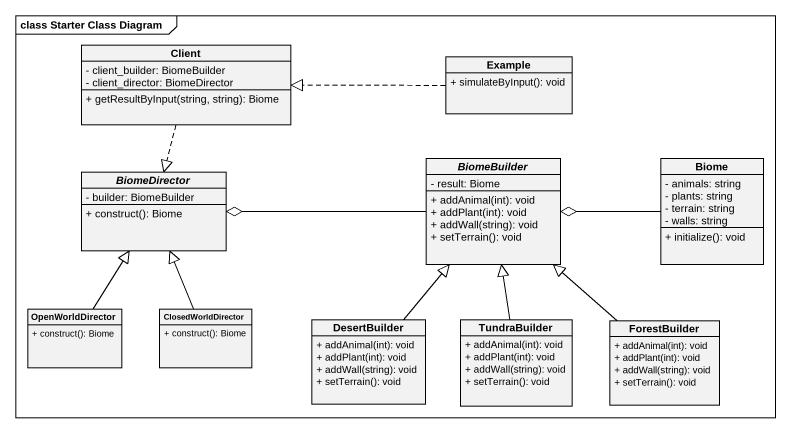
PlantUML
@startuml
mainframe class Starter Class Diagram
hide circle
hide empty members
skinparam classAttributeIconSize 0
class Client {
  - client_builder: BiomeBuilder
  - client_director: BiomeDirector
  + getResultByInput(string, string): Biome
}
class Example {
  + simulateByInput(): void
}
abstract class BiomeBuilder {
  - result: Biome
  + addAnimal(int): void
  + addPlant(int): void
  + addWall(string): void
  + setTerrain(): void
}
class Biome {
  - animals: string
  - plants: string
  - terrain: string
  - walls: string
  + initialize(): void
}
abstract class BiomeDirector {
  - builder: BiomeBuilder
  + construct(): Biome
}
class OpenWorldDirector {
  + construct(): Biome
}
class ClosedWorldDirector {
  + construct(): Biome
}
class DesertBuilder {
  + addAnimal(int): void
  + addPlant(int): void
  + addWall(string): void
  + setTerrain(): void
}
class TundraBuilder {
  + addAnimal(int): void
  + addPlant(int): void
  + addWall(string): void
  + setTerrain(): void
}
class ForestBuilder {
  + addAnimal(int): void
  + addPlant(int): void
  + addWall(string): void
  + setTerrain(): void
}
Client ..|> BiomeDirector
Example .left.|> Client
BiomeBuilder -left-o BiomeDirector
Biome -left-o BiomeBuilder
OpenWorldDirector -up-|> BiomeDirector
ClosedWorldDirector -up-|> BiomeDirector
DesertBuilder -up-|> BiomeBuilder
TundraBuilder -up-|> BiomeBuilder
ForestBuilder -up-|> BiomeBuilder
@enduml
